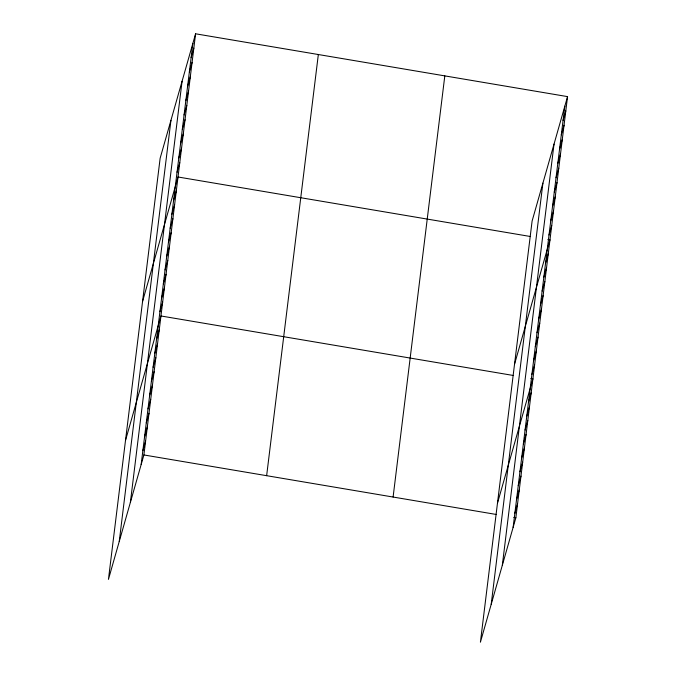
<?xml version="1.0" encoding="UTF-8"?>
<svg xmlns="http://www.w3.org/2000/svg" width="676" height="676" viewBox="0 0 676 676"><rect width="100%" height="100%" fill="white"/><g stroke="black" fill="none" stroke-linecap="round" stroke-linejoin="round"><path stroke-width="1.01" d="M119.246 541.484L170.944 120.328M130.367 502.437L182.072 81.281M141.166 464.53L192.863 43.374M195.592 33.8L160.144 158.226L108.447 579.383L143.895 454.956L195.592 33.8L567.553 96.617L515.856 517.774L480.408 642.2L532.105 221.044L567.553 96.617M266.64 475.684L318.337 54.528M393.102 497.046L444.808 75.881M491.207 604.302L542.904 183.137M502.327 565.246L554.024 144.089M513.126 527.348L564.823 106.191M191.105 57.697L193.835 48.123M189.348 72.011L192.077 62.437M187.59 86.334L190.319 76.76M185.832 100.656L188.562 91.074M184.075 114.971L186.804 105.397M182.317 129.293L185.047 119.72M180.56 143.608L183.289 134.034M178.802 157.93L181.531 148.357M177.044 172.253L179.774 162.671M142.568 301.42L178.016 176.994L530.373 236.499M173.58 200.468L176.309 190.894M171.873 214.368L174.602 204.786M170.166 228.268L172.895 218.686M168.459 242.16L171.189 232.586M166.761 256.06L169.482 246.486M165.054 269.961L167.775 260.387M163.347 283.861L166.076 274.279M161.64 297.753L164.369 288.179M159.933 311.653L162.662 302.079M125.508 440.406L160.956 315.979L513.312 375.476M156.519 339.453L159.249 329.871M154.812 353.345L157.542 343.771M153.106 367.245L155.835 357.672M151.399 381.146L154.128 371.572M149.692 395.046L152.421 385.464M147.993 408.938L150.714 399.364M146.286 422.838L149.007 413.264M144.579 436.738L147.309 427.164M142.873 450.638L145.602 441.056M563.066 120.505L565.795 110.932M561.308 134.828L564.038 125.254M559.551 149.151L562.28 139.569M557.793 163.465L560.522 153.891M556.035 177.788L558.765 168.206M554.278 192.102L557.007 182.528M552.52 206.425L555.25 196.851M550.763 220.748L553.492 211.166M549.005 235.062L551.734 225.488M514.529 364.237L549.977 239.803L547.906 239.456M545.54 263.285L548.27 253.703M543.834 277.177L546.563 267.603M542.127 291.077L544.856 281.503M540.42 304.977L543.149 295.404M538.713 318.878L541.442 309.295M537.006 332.769L539.735 323.196M535.299 346.67L538.028 337.096M533.601 360.57L536.322 350.996M531.894 374.47L534.615 364.888M497.468 503.214L532.916 378.788L530.846 378.442M528.48 402.262L531.209 392.688M526.773 416.162L529.502 406.589M525.066 430.063L527.795 420.48M523.359 443.955L526.089 434.381M521.652 457.855L524.382 448.281M519.945 471.755L522.675 462.181M518.238 485.655L520.968 476.073M516.54 499.547L519.261 489.973M514.833 513.447L517.554 503.873M143.895 454.956L496.252 514.461M513.785 517.419L515.856 517.774"/></g></svg>
